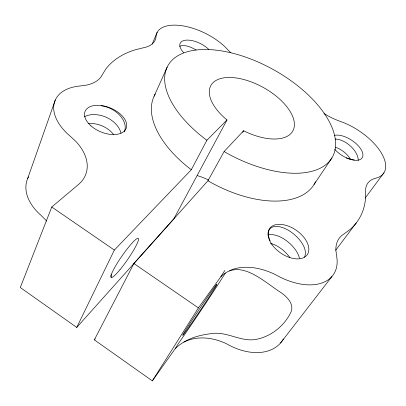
<?xml version="1.0" encoding="UTF-8"?>
<svg xmlns="http://www.w3.org/2000/svg" width="406" height="406" viewBox="0 0 406 406"><rect width="100%" height="100%" fill="white"/><g stroke="black" fill="none" stroke-linecap="round" stroke-linejoin="round"><path stroke-width="0.61" d="M27.709 178.417L55.267 100.059M230.887 52.8A37.941 17.052 28.1 0 1 228.715 50.709L227.441 49.339A43.29 20.742 26.1 0 0 185.735 26.395A43.29 20.742 26.1 0 0 156.351 34.358L155.863 37.773A42.64 20.473 22.9 0 1 143.14 47.842L135.234 49.801A147.302 80.393 29.1 0 0 105.809 69.035L102.18 74.922A48.38 25.537 20.3 0 1 86.864 85.042L80.571 85.93A53.643 31.095 22.6 0 0 70.4 136.386L75.958 141.532A57.297 36.078 18.2 0 1 78.317 184.649L51.76 207.009L20.3 287.529L76.734 327.424L173.753 219.007L227.005 119.948L225.223 118.45A46.863 23.726 29 0 1 229.715 77.47A46.863 23.726 29 0 1 293.568 119.049A46.863 23.726 29 0 1 245.564 131.691L243.646 130.742L224.102 151.555L207.963 180.746L133.894 263.519L94.339 339.868L152.336 380.869L175.133 348.764L178.214 343.841A60.453 1.431 -56.2 0 0 225.35 273.111M152.214 43.985L157.183 32.333M154.092 96.232L167.211 67.112M76.734 327.424L114.345 250.071L191.338 169.713L206.887 140.253L227.005 119.948M242.717 132.397L243.646 130.742M152.336 380.869L198.392 307.9L220.844 276.745L223.823 271.969A60.453 1.431 -56.2 0 1 224.883 270.477M314.071 184.446L331.93 157.919M365.161 198.108L383.924 172.809M335.666 250.279L356.26 222.914M280.561 342.999L331.925 276.506M94.339 339.868L95.156 338.903M175.133 348.764C184.502 339.462 197.737 335.224 210.592 333.742C227.172 330.545 241.981 343.461 258.48 338.863L258.881 338.777C272.517 335.234 284.362 325.379 290.645 312.833C294.949 304.338 286.885 296.608 280.439 292.234C264.103 281.947 239.855 257.561 220.844 276.745M229.527 270.883L231.283 269.909A59.114 39.692 37.7 0 1 275.329 274.593L277.831 275.948A55.302 33.277 34.7 0 0 336.518 255.465L335.848 249.741A51.41 28.552 38.5 0 1 343.968 233.973L350.175 229.395A147.302 80.393 29.1 0 0 365.441 199.27L365.573 191.987A45.279 22.467 36.4 0 1 374.296 178.604L375.733 178.229A44.68 21.762 33 0 0 381.767 153.686A44.68 21.762 33 0 0 344.044 122.79L338.157 120.602A38.611 17.473 31.3 0 1 323.937 113.457M183.913 342.065L185.369 341.4A53.795 40.762 40.7 0 1 226.771 343.907L229.065 345.146A50.806 34.921 36.3 0 0 283.388 338.969M224.102 151.555L227.446 153.473A94.08 47.806 29 0 0 334.514 135.102A94.08 47.806 29 0 0 202.401 49.542A94.08 47.806 29 0 0 205.756 139.431L206.887 140.253M207.963 180.746L211.201 182.614A91.386 49.507 29.1 0 0 315.548 181.69M51.76 207.009L114.345 250.071M133.894 263.519L198.392 307.9M191.338 169.713L190.247 168.906A91.386 49.507 29.1 0 1 155.265 94.025M28.461 176.854A49.405 32.805 20.9 0 0 40.488 214.85L45.497 219.793A52.338 37.332 15.1 0 1 46.583 221.103M334.234 135.467A18.529 9.018 33 0 1 357.701 145.16A18.529 9.018 33 0 1 358.158 160.152A18.529 9.018 33 0 1 334.656 149.251M183.69 52.618A17.955 8.592 26.1 0 1 185.537 40.204A17.955 8.592 26.1 0 1 208.78 49.451M197.458 175.676A42.229 26.314 29.1 0 1 208.496 180.01M111.513 277.09A23.477 3.375 -63 0 1 111.188 274.527M270.056 240.606A22.609 11.693 41.1 0 1 278.815 226.614A22.609 11.693 41.1 0 1 303.637 246.011A22.482 15.357 27.4 0 1 304.586 257.196M268.077 234.947A22.391 11.825 41.3 0 1 297.963 253.999A22.259 15.418 27.5 0 1 299.395 258.236M270.457 243.265A22.183 11.941 41.5 0 1 289.909 257.612M84.646 116.771A21.822 10.49 18.4 0 1 97.684 114.847A21.721 14.89 27.1 0 1 121.003 133.132M101.302 105.814A21.929 14.829 27.3 0 1 124.272 131.854M113.817 134.802A21.518 14.946 27 0 0 94.121 123.723A21.619 10.622 18.3 0 0 88.254 123.602M179.701 46.411A17.671 7.349 33.7 0 1 196.108 50.019M358.254 160.446A18.168 10.454 40 0 0 336.853 139.177A18.311 7.288 26.8 0 0 335.163 139.04M354.306 159.954A18.311 7.288 26.8 0 1 346.267 157.878M335.645 147.307A18.031 10.526 40.2 0 1 350.485 159.177M119.948 269.741A23.792 3.339 -55.2 0 0 138.339 238.429A23.792 3.339 -55.2 0 0 115.806 265.575A23.792 3.339 -55.2 0 0 119.948 269.741M90.985 125.89A22.239 12.875 22.6 0 0 126.109 128.514A22.239 12.875 22.6 0 0 99.703 105.367A22.239 12.875 22.6 0 0 90.985 125.89M271.918 244.483A22.924 13.774 34.7 0 0 307.083 254.938A22.924 13.774 34.7 0 0 286.301 225.426A22.924 13.774 34.7 0 0 271.918 244.483M189.698 325.896A30.704 0.726 -56.2 0 0 216.804 284.52A30.704 0.726 -56.2 0 0 193.002 318.72A30.704 0.726 -56.2 0 0 189.698 325.896"/></g></svg>
